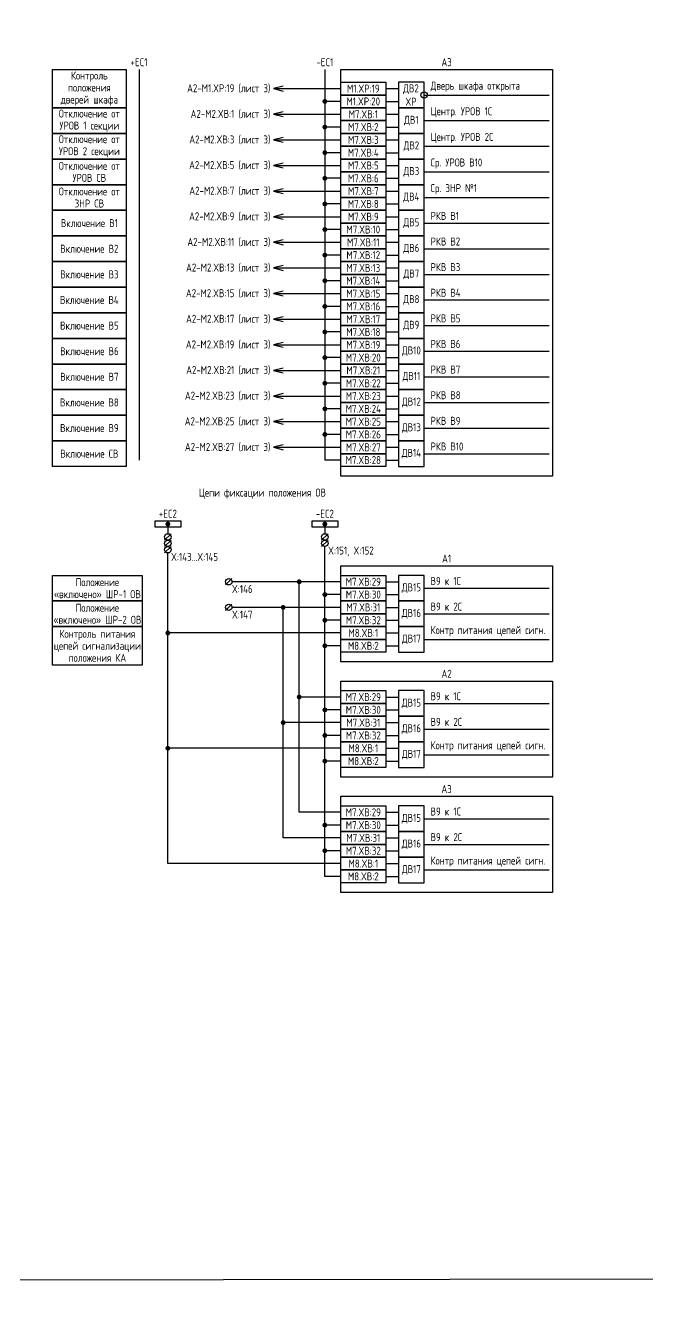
# Model space of a CAD drawing. Header units: millimetres. Extents: x -1245 to 5086, y -99 to 618.
# Drawn here: x 1505.5 to 1699.7, y -99 to 296.8 of the extents above; entities that cross this region are included whole.
import ezdxf

# ---------------------------------------------------------------- set-up
doc = ezdxf.new("R2010")
doc.units = ezdxf.units.MM
doc.styles.add('Gost_type_A', font='GOST_A.TTF')

# ---------------------------------------------------------------- blocks, each defined once
blk = doc.blocks.new('POINT')
at = {"const_width": 0.75}
blk.add_lwpolyline([(-0.375, 0, 1), (0.375, 0, 1)], format="xyb", close=True, dxfattribs=at)
blk = doc.blocks.new('Шинка')
blk.add_lwpolyline([(-4, 1), (4, 1), (4, -1), (-4, -1)], close=True)
blk.add_blockref('POINT', (0, 0))

msp = doc.modelspace()

# ---------------------------------------------------------------- linework, layer by layer
for p, q in [((1541, 283), (1541, 161)), ((1599, 283), (1599, 161)), ((1583, 277), (1604, 277)), ((1618, 277), (1622, 277)), ((1630, 275), (1669, 275)), ((1604, 273), (1599, 273)), ((1618, 273), (1622, 273)), ((1583, 269), (1604, 269)), ((1618, 269), (1622, 269)), ((1630, 267), (1669, 267)), ((1604, 265), (1599, 265)), ((1618, 265), (1622, 265)), ((1583, 261), (1604, 261)), ((1618, 261), (1622, 261)), ((1630, 259), (1669, 259)), ((1604, 257), (1599, 257)), ((1618, 257), (1622, 257)), ((1583, 253), (1604, 253)), ((1618, 253), (1622, 253)), ((1630, 251), (1669, 251)), ((1604, 249), (1599, 249)), ((1618, 249), (1622, 249)), ((1583, 245), (1604, 245)), ((1618, 245), (1622, 245)), ((1630, 243), (1669, 243)), ((1604, 241), (1599, 241)), ((1618, 241), (1622, 241)), ((1583, 237), (1604, 237)), ((1618, 237), (1622, 237)), ((1630, 235), (1669, 235)), ((1604, 233), (1599, 233)), ((1618, 233), (1622, 233)), ((1583, 229), (1604, 229)), ((1618, 229), (1622, 229)), ((1630, 227), (1669, 227)), ((1604, 225), (1599, 225)), ((1618, 225), (1622, 225)), ((1583, 221), (1604, 221)), ((1618, 221), (1622, 221)), ((1630, 219), (1669, 219)), ((1604, 217), (1599, 217)), ((1618, 217), (1622, 217)), ((1583, 213), (1604, 213)), ((1618, 213), (1622, 213)), ((1630, 211), (1669, 211)), ((1604, 209), (1599, 209)), ((1618, 209), (1622, 209)), ((1583, 205), (1604, 205)), ((1618, 205), (1622, 205)), ((1630, 203), (1669, 203)), ((1604, 201), (1599, 201)), ((1618, 201), (1622, 201)), ((1583, 197), (1604, 197)), ((1618, 197), (1622, 197)), ((1630, 195), (1669, 195)), ((1604, 193), (1599, 193)), ((1618, 193), (1622, 193)), ((1583, 189), (1604, 189)), ((1618, 189), (1622, 189)), ((1630, 187), (1669, 187)), ((1604, 185), (1599, 185)), ((1618, 185), (1622, 185)), ((1583, 181), (1604, 181)), ((1618, 181), (1622, 181)), ((1630, 179), (1669, 179)), ((1604, 177), (1599, 177)), ((1618, 177), (1622, 177)), ((1583, 173), (1604, 173)), ((1618, 173), (1622, 173)), ((1630, 171), (1669, 171)), ((1604, 169), (1599, 169)), ((1618, 169), (1622, 169)), ((1583, 165), (1604, 165)), ((1618, 165), (1622, 165)), ((1630, 163), (1669, 163)), ((1604, 161), (1599, 161)), ((1618, 161), (1622, 161)), ((1550, 141), (1550, 138)), ((1599, 141), (1599, 138)), ((1551, 138), (1549, 136)), ((1551, 136), (1549, 134)), ((1600, 138), (1598, 136)), ((1600, 136), (1598, 134)), ((1551, 134), (1549, 132)), ((1550, 35), (1550, 132)), ((1599, 31), (1599, 134)), ((1570, 124), (1568, 122)), ((1604, 123), (1570, 123)), ((1591, 51), (1591, 123)), ((1618, 123), (1622, 123)), ((1604, 119), (1599, 119)), ((1618, 119), (1622, 119)), ((1630, 121), (1669, 121)), ((1570, 116), (1568, 114)), ((1604, 115), (1570, 115)), ((1586, 43), (1586, 115)), ((1618, 115), (1622, 115)), ((1604, 111), (1599, 111)), ((1618, 111), (1622, 111)), ((1630, 113), (1669, 113)), ((1604, 107), (1550, 107)), ((1618, 107), (1622, 107)), ((1604, 103), (1599, 103)), ((1618, 103), (1622, 103)), ((1630, 105), (1669, 105)), ((1604, 87), (1591, 87)), ((1618, 87), (1622, 87)), ((1630, 85), (1669, 85)), ((1604, 83), (1599, 83)), ((1618, 83), (1622, 83)), ((1604, 79), (1586, 79)), ((1618, 79), (1622, 79)), ((1630, 77), (1669, 77)), ((1604, 75), (1599, 75)), ((1618, 75), (1622, 75)), ((1604, 71), (1550, 71)), ((1618, 71), (1622, 71)), ((1630, 69), (1669, 69)), ((1604, 67), (1599, 67)), ((1618, 67), (1622, 67)), ((1604, 51), (1591, 51)), ((1618, 51), (1622, 51)), ((1630, 49), (1669, 49)), ((1604, 47), (1599, 47)), ((1618, 47), (1622, 47)), ((1604, 43), (1586, 43)), ((1618, 43), (1622, 43)), ((1630, 41), (1669, 41)), ((1604, 39), (1599, 39)), ((1618, 39), (1622, 39)), ((1604, 35), (1550, 35)), ((1618, 35), (1622, 35)), ((1630, 33), (1669, 33)), ((1604, 31), (1599, 31)), ((1618, 31), (1622, 31))]:
    msp.add_line(p, q)
at = {"color": 3}
msp.add_lwpolyline([(-1245, 609), (5086, 618), (5086, -90), (-1245, -99)], close=True, dxfattribs=at)
for points in [[(1537, 271), (1514, 271), (1514, 283), (1537, 283)], [(1604, 283), (1670, 283), (1670, 156), (1604, 156)], [(1604, 279), (1618, 279), (1618, 275), (1604, 275)], [(1604, 275), (1618, 275), (1618, 271), (1604, 271)], [(1537, 263), (1514, 263), (1514, 271), (1537, 271)], [(1604, 271), (1618, 271), (1618, 267), (1604, 267)], [(1604, 267), (1618, 267), (1618, 263), (1604, 263)], [(1537, 255), (1514, 255), (1514, 263), (1537, 263)], [(1604, 263), (1618, 263), (1618, 259), (1604, 259)], [(1604, 259), (1618, 259), (1618, 255), (1604, 255)], [(1537, 247), (1514, 247), (1514, 255), (1537, 255)], [(1604, 255), (1618, 255), (1618, 251), (1604, 251)], [(1604, 251), (1618, 251), (1618, 247), (1604, 247)], [(1537, 239), (1514, 239), (1514, 247), (1537, 247)], [(1604, 247), (1618, 247), (1618, 243), (1604, 243)], [(1604, 243), (1618, 243), (1618, 239), (1604, 239)], [(1537, 231), (1514, 231), (1514, 239), (1537, 239)], [(1604, 239), (1618, 239), (1618, 235), (1604, 235)], [(1604, 235), (1618, 235), (1618, 231), (1604, 231)], [(1537, 223), (1514, 223), (1514, 231), (1537, 231)], [(1604, 231), (1618, 231), (1618, 227), (1604, 227)], [(1604, 227), (1618, 227), (1618, 223), (1604, 223)], [(1537, 215), (1514, 215), (1514, 223), (1537, 223)], [(1604, 223), (1618, 223), (1618, 219), (1604, 219)], [(1604, 219), (1618, 219), (1618, 215), (1604, 215)], [(1537, 207), (1514, 207), (1514, 215), (1537, 215)], [(1604, 215), (1618, 215), (1618, 211), (1604, 211)], [(1604, 211), (1618, 211), (1618, 207), (1604, 207)], [(1537, 199), (1514, 199), (1514, 207), (1537, 207)], [(1604, 207), (1618, 207), (1618, 203), (1604, 203)], [(1604, 203), (1618, 203), (1618, 199), (1604, 199)], [(1537, 191), (1514, 191), (1514, 199), (1537, 199)], [(1604, 199), (1618, 199), (1618, 195), (1604, 195)], [(1604, 195), (1618, 195), (1618, 191), (1604, 191)], [(1537, 183), (1514, 183), (1514, 191), (1537, 191)], [(1604, 191), (1618, 191), (1618, 187), (1604, 187)], [(1604, 187), (1618, 187), (1618, 183), (1604, 183)], [(1537, 175), (1514, 175), (1514, 183), (1537, 183)], [(1604, 183), (1618, 183), (1618, 179), (1604, 179)], [(1604, 179), (1618, 179), (1618, 175), (1604, 175)], [(1537, 167), (1514, 167), (1514, 175), (1537, 175)], [(1604, 175), (1618, 175), (1618, 171), (1604, 171)], [(1604, 171), (1618, 171), (1618, 167), (1604, 167)], [(1537, 159), (1514, 159), (1514, 167), (1537, 167)], [(1604, 167), (1618, 167), (1618, 163), (1604, 163)], [(1604, 163), (1618, 163), (1618, 159), (1604, 159)], [(1604, 128), (1670, 128), (1670, 98), (1604, 98)], [(1542, 117), (1514, 117), (1514, 125), (1542, 125)], [(1604, 125), (1618, 125), (1618, 121), (1604, 121)], [(1604, 121), (1618, 121), (1618, 117), (1604, 117)], [(1542, 109), (1514, 109), (1514, 117), (1542, 117)], [(1604, 117), (1618, 117), (1618, 113), (1604, 113)], [(1604, 113), (1618, 113), (1618, 109), (1604, 109)], [(1542, 97), (1514, 97), (1514, 109), (1542, 109)], [(1604, 109), (1618, 109), (1618, 105), (1604, 105)], [(1604, 105), (1618, 105), (1618, 101), (1604, 101)], [(1604, 92), (1670, 92), (1670, 62), (1604, 62)], [(1604, 89), (1618, 89), (1618, 85), (1604, 85)], [(1604, 85), (1618, 85), (1618, 81), (1604, 81)], [(1604, 81), (1618, 81), (1618, 77), (1604, 77)], [(1604, 77), (1618, 77), (1618, 73), (1604, 73)], [(1604, 73), (1618, 73), (1618, 69), (1604, 69)], [(1604, 69), (1618, 69), (1618, 65), (1604, 65)], [(1604, 56), (1670, 56), (1670, 26), (1604, 26)], [(1604, 53), (1618, 53), (1618, 49), (1604, 49)], [(1604, 49), (1618, 49), (1618, 45), (1604, 45)], [(1604, 45), (1618, 45), (1618, 41), (1604, 41)], [(1604, 41), (1618, 41), (1618, 37), (1604, 37)], [(1604, 37), (1618, 37), (1618, 33), (1604, 33)], [(1604, 33), (1618, 33), (1618, 29), (1604, 29)]]:
    msp.add_lwpolyline(points, close=True)
for points in [[(1586, 277.75), (1583, 277), (1586, 276.25)], [(1586, 269.75), (1583, 269), (1586, 268.25)], [(1586, 261.75), (1583, 261), (1586, 260.25)], [(1586, 253.75), (1583, 253), (1586, 252.25)], [(1586, 245.75), (1583, 245), (1586, 244.25)], [(1586, 237.75), (1583, 237), (1586, 236.25)], [(1586, 229.75), (1583, 229), (1586, 228.25)], [(1586, 221.75), (1583, 221), (1586, 220.25)], [(1586, 213.75), (1583, 213), (1586, 212.25)], [(1586, 205.75), (1583, 205), (1586, 204.25)], [(1586, 197.75), (1583, 197), (1586, 196.25)], [(1586, 189.75), (1583, 189), (1586, 188.25)], [(1586, 181.75), (1583, 181), (1586, 180.25)], [(1586, 173.75), (1583, 173), (1586, 172.25)], [(1586, 165.75), (1583, 165), (1586, 164.25)]]:
    msp.add_lwpolyline(points)
at = {"ltscale": 4}
for points in [[(1622, 271), (1630, 271), (1630, 279), (1622, 279)], [(1622, 263), (1630, 263), (1630, 271), (1622, 271)], [(1622, 255), (1630, 255), (1630, 263), (1622, 263)], [(1622, 247), (1630, 247), (1630, 255), (1622, 255)], [(1622, 239), (1630, 239), (1630, 247), (1622, 247)], [(1622, 231), (1630, 231), (1630, 239), (1622, 239)], [(1622, 223), (1630, 223), (1630, 231), (1622, 231)], [(1622, 215), (1630, 215), (1630, 223), (1622, 223)], [(1622, 207), (1630, 207), (1630, 215), (1622, 215)], [(1622, 199), (1630, 199), (1630, 207), (1622, 207)], [(1622, 191), (1630, 191), (1630, 199), (1622, 199)], [(1622, 183), (1630, 183), (1630, 191), (1622, 191)], [(1622, 175), (1630, 175), (1630, 183), (1622, 183)], [(1622, 167), (1630, 167), (1630, 175), (1622, 175)], [(1622, 159), (1630, 159), (1630, 167), (1622, 167)], [(1622, 117), (1630, 117), (1630, 125), (1622, 125)], [(1622, 109), (1630, 109), (1630, 117), (1622, 117)], [(1622, 101), (1630, 101), (1630, 109), (1622, 109)], [(1622, 81), (1630, 81), (1630, 89), (1622, 89)], [(1622, 73), (1630, 73), (1630, 81), (1622, 81)], [(1622, 65), (1630, 65), (1630, 73), (1622, 73)], [(1622, 45), (1630, 45), (1630, 53), (1622, 53)], [(1622, 37), (1630, 37), (1630, 45), (1622, 45)], [(1622, 29), (1630, 29), (1630, 37), (1622, 37)]]:
    msp.add_lwpolyline(points, close=True, dxfattribs=at)
for centre in [(1630, 275), (1550, 137), (1550, 135), (1599, 137), (1599, 135), (1550, 133), (1569, 123), (1569, 115)]:
    msp.add_circle(centre, 1)

# ---------------------------------------------------------------- block references
for name, p in [('POINT', (1599, 273)), ('POINT', (1599, 265)), ('POINT', (1599, 257)), ('POINT', (1599, 249)), ('POINT', (1599, 241)), ('POINT', (1599, 233)), ('POINT', (1599, 225)), ('POINT', (1599, 217)), ('POINT', (1599, 209)), ('POINT', (1599, 201)), ('POINT', (1599, 193)), ('POINT', (1599, 185)), ('POINT', (1599, 177)), ('POINT', (1599, 169)), ('Шинка', (1550, 141)), ('Шинка', (1599, 141)), ('POINT', (1591, 123)), ('POINT', (1599, 119)), ('POINT', (1586, 115)), ('POINT', (1599, 111)), ('POINT', (1550, 107)), ('POINT', (1599, 103)), ('POINT', (1591, 87)), ('POINT', (1599, 83)), ('POINT', (1586, 79)), ('POINT', (1599, 75)), ('POINT', (1550, 71)), ('POINT', (1599, 67)), ('POINT', (1599, 47)), ('POINT', (1599, 39))]:
    msp.add_blockref(name, p)

# ---------------------------------------------------------------- texts
at = {"char_height": 2.5, "style": 'Gost_type_A'}
for s, insert, width, attachment_point in [('+EC1', (1541, 284), 20, 8), ('-EC1', (1599, 284), 20, 8), ('M1.XP:19', (1611, 277), 14, 5), ('ДВ2 XP', (1625.88, 275), 7.7588, 5), ('Дверь шкафа открыта', (1632, 276), 37, 7), ('M1.XP:20', (1611, 273), 14, 5), ('M7.XВ:1', (1611, 269), 14, 5), ('Центр. УРОВ 1С', (1632, 268), 27.8465, 7), ('M7.XВ:2', (1611, 265), 14, 5), ('ДВ1', (1626, 267), 7.9998, 5), ('M7.XВ:3', (1611, 261), 14, 5), ('Центр. УРОВ 2С', (1632, 260), 27.8465, 7), ('M7.XВ:4', (1611, 257), 14, 5), ('ДВ2', (1626, 259), 7.9998, 5), ('M7.XВ:5', (1611, 253), 14, 5), ('Ср. УРОВ В10', (1632, 252), 27.8465, 7), ('M7.XВ:6', (1611, 249), 14, 5), ('ДВ3', (1626, 251), 7.9998, 5), ('M7.XВ:7', (1611, 245), 14, 5), ('Ср. ЗНР №1', (1632, 244), 27.8465, 7), ('M7.XВ:8', (1611, 241), 14, 5), ('ДВ4', (1626, 243), 7.9998, 5), ('M7.XВ:9', (1611, 237), 14, 5), ('РКВ В1', (1632, 236), 27.8465, 7), ('M7.XВ:10', (1611, 233), 14, 5), ('ДВ5', (1626, 235), 7.9998, 5), ('M7.XВ:11', (1611, 229), 14, 5), ('РКВ В2', (1632, 228), 27.8465, 7), ('M7.XВ:12', (1611, 225), 14, 5), ('ДВ6', (1626, 227), 7.9998, 5), ('M7.XВ:13', (1611, 221), 14, 5), ('РКВ В3', (1632, 220), 27.8465, 7), ('M7.XВ:14', (1611, 217), 14, 5), ('ДВ7', (1626, 219), 7.9998, 5), ('M7.XВ:15', (1611, 213), 14, 5), ('РКВ В4', (1632, 212), 27.8465, 7), ('M7.XВ:16', (1611, 209), 14, 5), ('ДВ8', (1626, 211), 7.9998, 5), ('M7.XВ:17', (1611, 205), 14, 5), ('РКВ В5', (1632, 204), 27.8465, 7), ('M7.XВ:18', (1611, 201), 14, 5), ('ДВ9', (1626, 203), 7.9998, 5), ('M7.XВ:19', (1611, 197), 14, 5), ('РКВ В6', (1632, 196), 27.8465, 7), ('M7.XВ:20', (1611, 193), 14, 5), ('ДВ10', (1626, 195), 7.9998, 5), ('M7.XВ:21', (1611, 189), 14, 5), ('РКВ В7', (1632, 188), 27.8465, 7), ('M7.XВ:22', (1611, 185), 14, 5), ('ДВ11', (1626, 187), 7.9998, 5), ('M7.XВ:23', (1611, 181), 14, 5), ('РКВ В8', (1632, 180), 27.8465, 7), ('M7.XВ:24', (1611, 177), 14, 5), ('ДВ12', (1626, 179), 7.9998, 5), ('M7.XВ:25', (1611, 173), 14, 5), ('РКВ В9', (1632, 172), 27.8465, 7), ('M7.XВ:26', (1611, 169), 14, 5), ('ДВ13', (1626, 171), 7.9998, 5), ('M7.XВ:27', (1611, 165), 14, 5), ('РКВ В10', (1632, 164), 27.8465, 7), ('ДВ14', (1626, 163), 7.9998, 5), ('M7.XВ:28', (1611, 161), 14, 5), ('+EC2', (1550, 143), 10, 8), ('-EC2', (1599, 143), 10, 8), ('M7.XВ:29', (1611, 123), 14, 5), ('В9 к 1С', (1632, 122), 27.8465, 7), ('M7.XВ:30', (1611, 119), 14, 5), ('ДВ15', (1626, 121), 7.9998, 5), ('M7.XВ:31', (1611, 115), 14, 5), ('В9 к 2С', (1632, 114), 27.8465, 7), ('M7.XВ:32', (1611, 111), 14, 5), ('ДВ16', (1626, 113), 7.9998, 5), ('M8.XВ:1', (1611, 107), 14, 5), ('Контр питания цепей сигн.', (1632, 106), 35.7119, 7), ('M8.XВ:2', (1611, 103), 14, 5), ('ДВ17', (1626, 105), 7.9998, 5), ('M7.XВ:29', (1611, 87), 14, 5), ('В9 к 1С', (1632, 86), 27.8465, 7), ('M7.XВ:30', (1611, 83), 14, 5), ('ДВ15', (1626, 85), 7.9998, 5), ('M7.XВ:31', (1611, 79), 14, 5), ('В9 к 2С', (1632, 78), 27.8465, 7), ('M7.XВ:32', (1611, 75), 14, 5), ('ДВ16', (1626, 77), 7.9998, 5), ('M8.XВ:1', (1611, 71), 14, 5), ('Контр питания цепей сигн.', (1632, 70), 35.7119, 7), ('M8.XВ:2', (1611, 67), 14, 5), ('ДВ17', (1626, 69), 7.9998, 5), ('M7.XВ:29', (1611, 51), 14, 5), ('В9 к 1С', (1632, 50), 27.8465, 7), ('M7.XВ:30', (1611, 47), 14, 5), ('ДВ15', (1626, 49), 7.9998, 5), ('M7.XВ:31', (1611, 43), 14, 5), ('В9 к 2С', (1632, 42), 27.8465, 7), ('M7.XВ:32', (1611, 39), 14, 5), ('ДВ16', (1626, 41), 7.9998, 5), ('M8.XВ:1', (1611, 35), 14, 5), ('Контр питания цепей сигн.', (1632, 34), 35.7119, 7), ('M8.XВ:2', (1611, 31), 14, 5), ('ДВ17', (1626, 33), 7.9998, 5)]:
    msp.add_mtext(s, dxfattribs=dict(at, insert=insert, width=width, attachment_point=attachment_point))
for s, insert, width, attachment_point, line_spacing_factor in [('A3', (1637, 284), 66, 8, 0.9), ('Контроль положения\\Pдверей шкафа', (1525.5, 277), 23, 5, 0.9), ('A2-M1.XP:19 (лист 3)', (1582, 277), 31, 6, 0.8), ('Отключение от УРОВ 1 секции', (1525.5, 267), 23, 5, 0.9), ('A2-M2.XВ:1 (лист 3)', (1582, 269), 31, 6, 0.8), ('Отключение от УРОВ 2 секции', (1525.5, 259), 23, 5, 0.9), ('A2-M2.XВ:3 (лист 3)', (1582, 261), 31, 6, 0.8), ('Отключение от УРОВ СВ', (1525.5, 251), 23, 5, 0.9), ('A2-M2.XВ:5 (лист 3)', (1582, 253), 31, 6, 0.8), ('Отключение от ЗНР СВ', (1525.5, 243), 23, 5, 0.9), ('A2-M2.XВ:7 (лист 3)', (1582, 245), 31, 6, 0.8), ('A2-M2.XВ:9 (лист 3)', (1582, 237), 31, 6, 0.8), ('Включение В1', (1525.5, 235), 23, 5, 0.9), ('A2-M2.XВ:11 (лист 3)', (1582, 229), 31, 6, 0.8), ('Включение В2', (1525.5, 227), 23, 5, 0.9), ('A2-M2.XВ:13 (лист 3)', (1582, 221), 31, 6, 0.8), ('Включение В3', (1525.5, 219), 23, 5, 0.9), ('A2-M2.XВ:15 (лист 3)', (1582, 213), 31, 6, 0.8), ('Включение В4', (1525.5, 211), 23, 5, 0.9), ('A2-M2.XВ:17 (лист 3)', (1582, 205), 31, 6, 0.8), ('Включение В5', (1525.5, 203), 23, 5, 0.9), ('A2-M2.XВ:19 (лист 3)', (1582, 197), 31, 6, 0.8), ('Включение В6', (1525.5, 195), 23, 5, 0.9), ('A2-M2.XВ:21 (лист 3)', (1582, 189), 31, 6, 0.8), ('Включение В7', (1525.5, 187), 23, 5, 0.9), ('A2-M2.XВ:23 (лист 3)', (1582, 181), 31, 6, 0.8), ('Включение В8', (1525.5, 179), 23, 5, 0.9), ('A2-M2.XВ:25 (лист 3)', (1582, 173), 31, 6, 0.8), ('Включение В9', (1525.5, 171), 23, 5, 0.9), ('A2-M2.XВ:27 (лист 3)', (1582, 165), 31, 6, 0.8), ('Включение СВ', (1525.5, 163), 23, 5, 0.9), ('Цепи фиксации положения ОВ', (1579.5, 150.5), 181, 5, 0.9), ('X:143...X:145', (1551, 132), 16, 1, 0.9), ('X:151, X:152', (1600, 134), 16, 1, 0.9), ('A1', (1637, 129), 66, 8, 0.9), ('Положение «включено» ШР-1 ОВ', (1528, 121), 28, 5, 0.9), ('X:146', (1570, 122), 8, 1, 0.9), ('Положение «включено» ШР-2 ОВ', (1528, 113), 28, 5, 0.9), ('X:147', (1570, 114), 8, 1, 0.9), ('Контроль питания цепей сигнализации положения КА', (1528, 103), 28, 5, 0.9), ('A2', (1637, 93), 66, 8, 0.9), ('A3', (1637, 57), 66, 8, 0.9)]:
    msp.add_mtext(s, dxfattribs=dict(at, insert=insert, width=width, attachment_point=attachment_point, line_spacing_factor=line_spacing_factor))

doc.saveas('drawing.dxf')
